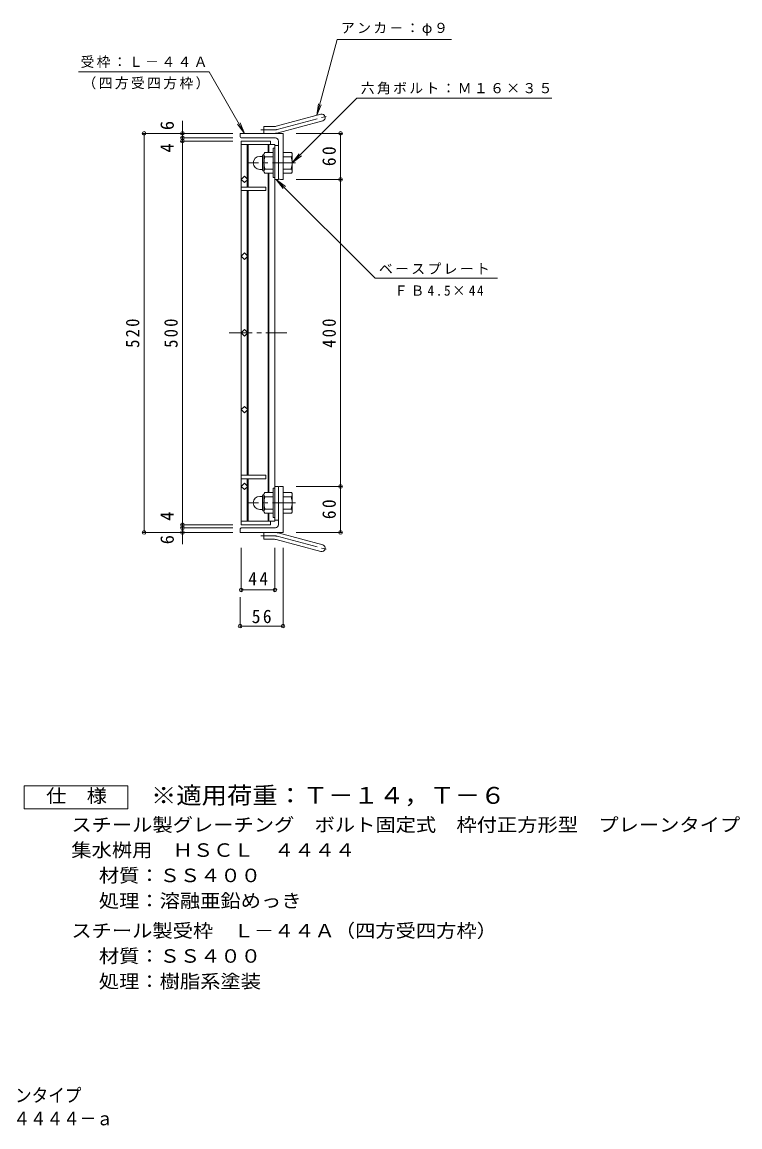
# Model space of a CAD drawing. Units: millimetres at full size, sheet at 1:6. Extents: x -852 to 1055, y -824 to 724.
# Drawn here: x 120 to 1055, y -824 to 616 of the extents above; entities that cross this region are included whole.
import ezdxf
from ezdxf.enums import TextEntityAlignment as Align

# ---------------------------------------------------------------- set-up
doc = ezdxf.new("R2010")
doc.units = ezdxf.units.MM
doc.header["$LTSCALE"] = 6
doc.header["$PDMODE"] = 32
doc.header["$PDSIZE"] = 4.8
doc.linetypes.add('CHAIN1', pattern=[8, 5, -1, 1, -1])
doc.linetypes.add('CHAIN2', pattern=[12, 9, -1, 1, -1])
for name, color, linetype, lineweight in [('E-1', 2, 'Continuous', 9), ('E-2', 3, 'Continuous', 9), ('E-4', 7, 'Continuous', 9), ('E-5', 7, 'Continuous', 9), ('F-5_F-5ﾚｲﾔ', 2, 'Continuous', 9)]:
    doc.layers.add(name, color=color, linetype=linetype, lineweight=lineweight)
doc.styles.add('ＭＳ ゴシック', font='')
doc.styles.get('ＭＳ ゴシック').set_extended_font_data('MS Gothic')

msp = doc.modelspace()

# ---------------------------------------------------------------- linework, layer by layer
at = {"layer": 'E-1'}
for p, q in [((450.92, 480.253), (509.11, 495.845)), ((434.775, 470.946), (434.775, 479.946)), ((448.59, 479.946), (434.775, 479.946)), ((453.249, 471.559), (511.44, 487.152)), ((459.775, 470.946), (403.775, 470.946)), ((403.775, 467.446), (403.775, 470.946)), ((449.775, 464.946), (406.275, 464.946)), ((453.775, 460.946), (453.775, 413.446)), ((459.775, 470.946), (459.775, 410.946)), ((446.975, 451.446), (446.975, 413.446)), ((449.275, 451.446), (446.975, 451.446)), ((429.465, 440.946), (432.975, 440.946)), ((432.975, 423.246), (432.975, 441.646)), ((434.775, 443.446), (434.975, 443.446)), ((434.975, 443.196), (434.975, 421.696)), ((446.975, 440.446), (436.013, 440.446)), ((446.975, 445.946), (436.014, 445.946)), ((459.775, 445.946), (470.736, 445.946)), ((459.775, 440.446), (470.737, 440.446)), ((471.975, 443.446), (471.775, 443.446)), ((471.775, 443.196), (471.775, 421.696)), ((429.475, 423.946), (432.975, 423.946)), ((434.775, 421.446), (434.975, 421.446)), ((446.975, 424.446), (436.013, 424.446)), ((446.975, 418.946), (436.014, 418.946)), ((459.775, 424.446), (470.737, 424.446)), ((459.775, 418.946), (470.736, 418.946)), ((471.975, 421.446), (471.775, 421.446)), ((449.275, 413.446), (446.975, 413.446)), ((456.275, 410.946), (459.775, 410.946)), ((434.775, 0.445), (434.975, 0.445)), ((434.975, -21.305), (434.975, 0.196)), ((446.975, 2.946), (436.014, 2.946)), ((446.975, -29.554), (446.975, 8.445)), ((449.275, 8.445), (446.975, 8.445)), ((453.775, -39.054), (453.775, 8.453)), ((456.275, 10.946), (459.775, 10.946)), ((459.775, -49.054), (459.775, 10.946)), ((459.775, 2.946), (470.736, 2.946)), ((471.975, 0.445), (471.775, 0.445)), ((471.775, -21.305), (471.775, 0.196)), ((429.475, -2.054), (432.975, -2.054)), ((432.975, -1.354), (432.975, -19.755)), ((446.975, -2.555), (436.013, -2.555)), ((459.775, -2.555), (470.737, -2.555)), ((429.465, -19.055), (432.975, -19.055)), ((434.775, -21.554), (434.975, -21.554)), ((446.975, -18.555), (436.013, -18.555)), ((446.975, -24.054), (436.014, -24.054)), ((459.775, -18.555), (470.737, -18.555)), ((459.775, -24.054), (470.736, -24.054)), ((471.975, -21.554), (471.775, -21.554)), ((449.775, -43.054), (406.275, -43.054)), ((449.275, -29.554), (446.975, -29.554)), ((403.775, -45.554), (403.775, -49.054)), ((459.775, -49.054), (403.775, -49.054)), ((434.775, -49.054), (434.775, -58.054)), ((453.249, -49.668), (511.44, -65.26)), ((448.59, -58.054), (434.775, -58.054)), ((450.92, -58.361), (509.11, -73.953))]:
    msp.add_line(p, q, dxfattribs=at)
at = {"layer": 'E-1', "linetype": 'CHAIN2'}
for p, q in [((452.084, 475.906), (517.251, 493.367)), ((448.59, 475.446), (430.97, 475.446)), ((448.59, -53.554), (430.97, -53.554)), ((452.084, -54.014), (517.251, -71.476))]:
    msp.add_line(p, q, dxfattribs=at)
at = {"layer": 'E-1', "linetype": 'CHAIN1'}
for p, q in [((476.031, 432.446), (412.673, 432.446)), ((476.031, -10.554), (412.673, -10.554))]:
    msp.add_line(p, q, dxfattribs=at)
at = {"layer": 'E-1'}
for centre, radius, start, end in [((510.275, 491.498), 4.5, 285.00014, 104.99991), ((448.59, 488.946), 9, 270, 285.00002), ((406.275, 467.446), 2.5, 180, 270), ((448.59, 488.946), 18, 270, 285), ((449.775, 460.946), 4, 0, 90), ((429.465, 432.456), 8.49, 90, 180), ((429.475, 432.446), 8.5, 180, 270), ((434.775, 441.646), 1.8, 90, 180), ((439.135, 443.196), 4.16, 138.61835, 221.37988), ((458.975, 432.446), 24, 160.52881, 199.47119), ((447.775, 432.446), 24, 340.52881, 19.47119), ((467.615, 443.196), 4.16, 318.62012, 41.38165), ((434.775, 423.246), 1.8, 180, 270), ((439.135, 421.696), 4.16, 138.62012, 221.38165), ((467.615, 421.696), 4.16, 318.61835, 41.37988), ((456.275, 413.446), 2.5, 180, 270), ((434.775, -1.354), 1.8, 90, 180), ((439.135, 0.196), 4.16, 138.61835, 221.37988), ((456.275, 8.446), 2.5, 90, 180), ((467.615, 0.196), 4.16, 318.62012, 41.38165), ((429.475, -10.554), 8.5, 90, 180), ((429.465, -10.564), 8.49, 180, 270), ((458.975, -10.554), 24, 160.52881, 199.47119), ((447.775, -10.554), 24, 340.52881, 19.47119), ((434.775, -19.755), 1.8, 180, 270), ((439.135, -21.305), 4.16, 138.62012, 221.38165), ((467.615, -21.305), 4.16, 318.61835, 41.37988), ((406.275, -45.554), 2.5, 90, 180), ((449.775, -39.054), 4, 270, 0), ((448.59, -67.054), 18, 75, 90), ((448.59, -67.054), 9, 74.99998, 90), ((510.275, -69.607), 4.5, 255.00009, 74.99986)]:
    msp.add_arc(centre, radius, start, end, dxfattribs=at)
at = {"layer": 'E-1', "linetype": 'CHAIN2'}
for centre, start, end in [((448.59, 488.946), 270, 284.99995), ((448.59, -67.054), 75.00005, 90)]:
    msp.add_arc(centre, 13.5, start, end, dxfattribs=at)
at = {"layer": 'E-2'}
for p, q in [((405.275, 460.945), (443.275, 460.945)), ((405.275, 460.945), (405.275, -39.054)), ((443.275, 460.945), (443.275, 456.445)), ((405.275, 456.445), (449.275, 456.445)), ((413.275, 456.445), (413.275, 400.946)), ((414.275, 456.445), (414.275, 400.946)), ((440.275, 456.445), (440.275, 445.946)), ((441.275, 445.946), (441.275, 456.445)), ((449.275, 456.445), (449.275, -34.554)), ((453.775, 454.945), (449.275, 454.945)), ((453.775, 410.946), (453.775, 454.945)), ((440.275, 418.946), (440.275, 2.946)), ((441.275, 2.946), (441.275, 418.946)), ((409.518, 406.723), (405.275, 410.966)), ((413.76, 410.966), (409.518, 406.723)), ((453.775, 410.946), (449.275, 410.946)), ((405.275, 400.946), (437.275, 400.946)), ((405.275, 396.446), (437.275, 396.446)), ((413.275, 396.446), (413.275, 111.431)), ((414.275, 396.446), (414.275, 25.446)), ((437.275, 400.946), (437.275, 396.446)), ((413.76, 310.945), (409.518, 315.188)), ((409.518, 306.703), (413.76, 310.945)), ((405.275, 210.946), (409.518, 215.188)), ((405.275, 210.946), (409.518, 206.703)), ((409.518, 215.188), (413.76, 210.946)), ((409.518, 206.703), (413.76, 210.946)), ((405.275, 110.946), (409.518, 115.188)), ((409.518, 115.188), (413.76, 110.946)), ((405.275, 110.946), (409.518, 106.703)), ((409.518, 106.703), (413.76, 110.946)), ((413.275, 110.461), (413.275, 25.446)), ((405.275, 25.446), (437.275, 25.446)), ((405.275, 20.946), (437.275, 20.946)), ((413.275, -34.554), (413.275, 20.946)), ((414.275, -34.554), (414.275, 20.946)), ((437.275, 20.946), (437.275, 25.446)), ((405.275, 10.926), (409.518, 6.683)), ((409.518, 6.683), (413.76, 10.926)), ((453.775, 10.946), (449.275, 10.946)), ((453.775, 10.946), (453.775, -33.054)), ((440.275, -24.054), (440.275, -34.554)), ((441.275, -34.554), (441.275, -24.054)), ((405.275, -34.554), (449.275, -34.554)), ((405.275, -39.054), (443.275, -39.054)), ((443.275, -39.054), (443.275, -34.554)), ((453.775, -33.054), (449.275, -33.054))]:
    msp.add_line(p, q, dxfattribs=at)
at = {"layer": 'E-2', "linetype": 'CHAIN1'}
msp.add_line((389.56, 210.946), (464.676, 210.946), dxfattribs=at)
at = {"layer": 'E-2'}
for points in [[(405.275, 410.966), (409.518, 415.208), (413.76, 410.966)], [(409.518, 315.188), (405.275, 310.945), (409.518, 306.703)], [(413.76, 10.926), (409.518, 15.169), (405.275, 10.926)]]:
    msp.add_lwpolyline(points, dxfattribs=at)
at = {"layer": 'E-4'}
for p, q in [((328.775, 470.946), (328.775, 487.156)), ((276.975, 470.946), (394.275, 470.946)), ((278.775, 470.946), (278.775, -49.054)), ((326.975, 464.946), (394.275, 464.946)), ((326.975, 460.945), (394.275, 460.945)), ((328.775, 470.946), (328.775, 464.946)), ((328.775, 464.946), (328.775, 460.945)), ((328.775, 460.945), (328.775, -39.054)), ((536.575, 470.946), (476.775, 470.946)), ((534.775, 470.946), (534.775, 410.946)), ((536.575, 410.946), (476.775, 410.946)), ((534.775, 410.946), (534.775, 10.946)), ((536.575, 10.946), (476.775, 10.946)), ((534.775, 10.946), (534.775, -49.054)), ((326.975, -39.054), (394.275, -39.054)), ((326.975, -43.054), (394.275, -43.054)), ((328.775, -39.054), (328.775, -43.054)), ((328.775, -43.054), (328.775, -49.054)), ((276.975, -49.054), (394.275, -49.054)), ((328.775, -49.054), (328.775, -64.513)), ((536.575, -49.054), (476.775, -49.054)), ((405.275, -125.855), (405.275, -69.093)), ((449.275, -125.855), (449.275, -69.093)), ((459.775, -172.922), (459.775, -69.093)), ((405.275, -124.055), (449.275, -124.055)), ((403.775, -172.922), (403.775, -133.576)), ((403.775, -171.122), (459.775, -171.122))]:
    msp.add_line(p, q, dxfattribs=at)
for p in [(278.775, 470.946), (328.775, 470.946), (328.775, 464.946), (328.775, 460.945), (534.775, 470.946), (534.775, 410.946), (534.775, 10.946), (328.775, -39.054), (328.775, -43.054), (278.775, -49.054), (328.775, -49.054), (534.775, -49.054), (405.275, -124.055), (449.275, -124.055), (403.775, -171.122), (459.775, -171.122)]:
    msp.add_point(p, dxfattribs=at)
at = {"layer": 'E-5'}
for p, q in [((503.866, 494.44), (530.314, 593.145)), ((679.314, 593.145), (530.314, 593.145)), ((193.481, 551.13), (363.481, 551.13)), ((409.775, 470.946), (363.481, 551.13)), ((471.775, 432.446), (556.072, 516.743)), ((503.866, 494.44), (505.824, 509.311)), ((503.866, 494.44), (509.607, 508.298)), ((556.072, 516.743), (810.072, 516.743)), ((409.775, 470.946), (400.644, 482.846)), ((409.775, 470.946), (404.035, 484.804)), ((471.775, 432.446), (480.906, 444.346)), ((471.775, 432.446), (483.675, 441.578)), ((451.025, 410.946), (460.156, 399.046)), ((451.025, 410.946), (462.925, 401.814)), ((451.025, 410.946), (579.722, 282.249)), ((579.722, 282.249), (739.222, 282.249))]:
    msp.add_line(p, q, dxfattribs=at)
at = {"layer": 'F-5_F-5ﾚｲﾔ'}
msp.add_lwpolyline([(122.739, -409.313), (122.739, -379.313), (257.739, -379.313), (257.739, -409.313)], close=True, dxfattribs=at)

# ---------------------------------------------------------------- texts
at = {"layer": 'E-4', "color": 2, "style": 'ＭＳ ゴシック'}
for s, p in [('6', (322.775, 475.156)), ('4', (322.775, 445.864)), ('4', (322.775, -33.889)), ('6', (322.775, -64.513))]:
    msp.add_text(s, height=17.6, rotation=90, dxfattribs=at).set_placement(p, align=Align.BOTTOM_LEFT)
at = {"layer": 'E-4', "color": 2, "char_height": 17.6, "attachment_point": 7, "rotation": 90, "style": 'ＭＳ ゴシック'}
for s, insert in [('\\T1.27;\\W0.95;60', (528.775, 428.196)), ('\\T1.27;\\W0.9;520', (272.775, 191.446)), ('\\T1.27;\\W0.9;500', (322.775, 191.446)), ('\\T1.27;\\W0.9;400', (528.775, 191.446)), ('\\T1.27;\\W0.95;60', (528.775, -31.804))]:
    msp.add_mtext(s, dxfattribs=dict(at, insert=insert))
at = {"layer": 'E-4', "color": 2, "char_height": 17.6, "attachment_point": 7, "style": 'ＭＳ ゴシック'}
for s, insert in [('\\T1.27;\\W0.95;44', (414.525, -118.055)), ('\\T1.27;\\W0.95;56', (419.025, -167.522))]:
    msp.add_mtext(s, dxfattribs=dict(at, insert=insert))
at = {"layer": 'E-5', "char_height": 13.2, "attachment_point": 7, "style": 'ＭＳ ゴシック'}
for s, insert in [('\\T1.17;アンカ－：φ９', (535.314, 598.145)), ('\\T1.17;受枠：Ｌ－４４Ａ', (195.981, 556.13)), ('\\T1.17;（四方受四方枠）', (198.481, 528.13)), ('\\T1.17;六角ボルト：Ｍ１６×３５', (561.072, 521.743)), ('\\T1.17;ベースプレート', (584.722, 287.249)), ('\\T1.26;\\W0.95;ＦＢ4.5×44', (604.972, 259.249))]:
    msp.add_mtext(s, dxfattribs=dict(at, insert=insert))
at = {"layer": 'F-5_F-5ﾚｲﾔ', "style": 'ＭＳ ゴシック'}
for s, width, p in [('仕\u3000様', 1.1, (151.239, -406.313)), ('スチール製グレーチング\u3000ボルト固定式\u3000枠付正方形型\u3000プレーンタイプ', 1.1, (183.993, -444.065)), ('集水桝用\u3000ＨＳＣＬ\u3000４４４４', 1.1, (183.993, -477.065)), ('材質：ＳＳ４００', 1.1, (219.82, -510.065)), ('処理：溶融亜鉛めっき', 1.1, (219.82, -543.065)), ('スチール製受枠\u3000Ｌ－４４Ａ（四方受四方枠）', 1.1, (183.993, -582.065)), ('材質：ＳＳ４００', 1.1, (219.82, -615.065)), ('処理：樹脂系塗装', 1.1, (219.82, -648.065)), ('スチール製グレーチング\u3000ボルト固定式\u3000枠付正方形型\u3000プレーンタイプ', 0.9, (-515.905, -796.619)), ('集水桝用\u3000クッションなし\u3000ＨＳＣＬ\u3000４４４４－ａ', 0.9, (-280.387, -826.942))]:
    msp.add_text(s, height=17.6, dxfattribs=dict(at, width=width)).set_placement(p, align=Align.BOTTOM_LEFT)
at = {"layer": 'F-5_F-5ﾚｲﾔ', "color": 3, "style": 'ＭＳ ゴシック', "width": 1.1}
msp.add_text('※適用荷重：Ｔ－１４，Ｔ－６', height=21.99, dxfattribs=at).set_placement((287.739, -409.313), align=Align.BOTTOM_LEFT)

doc.saveas('drawing.dxf')
